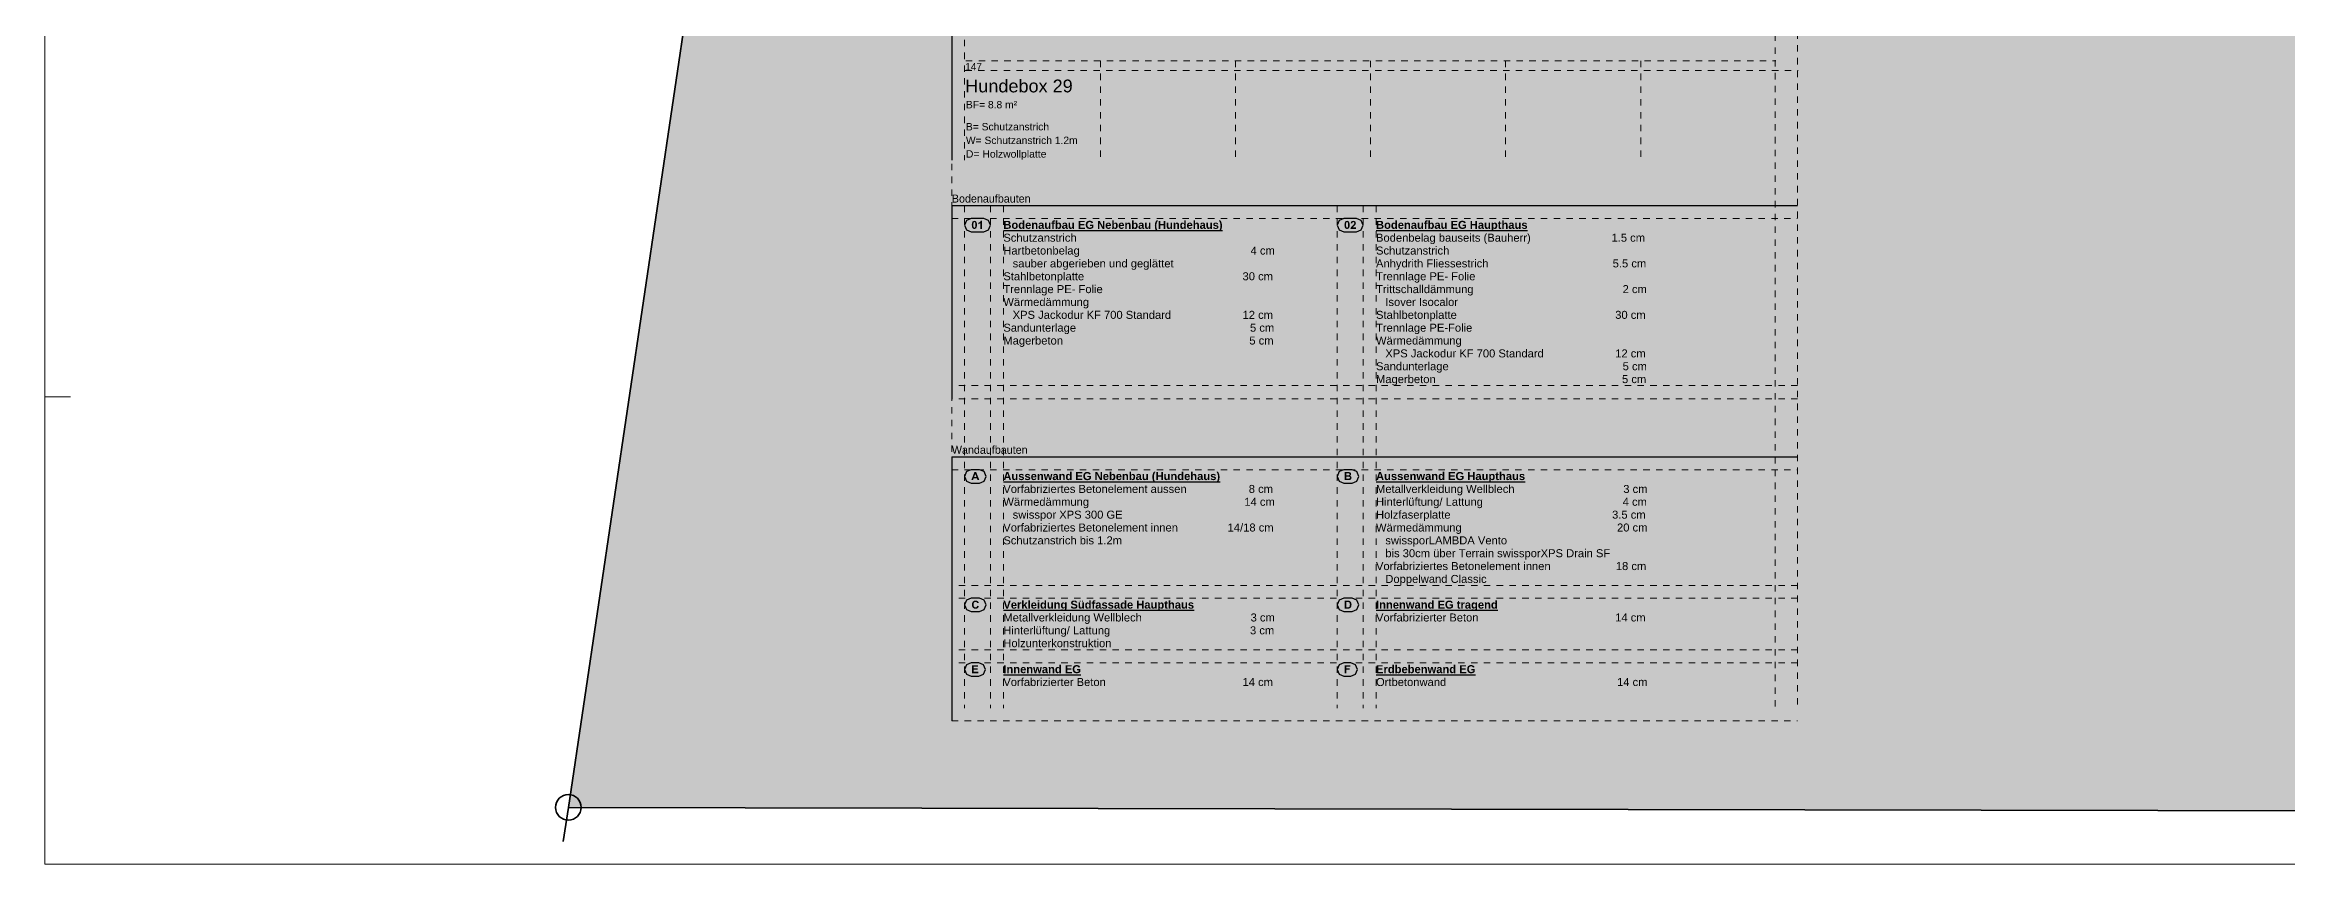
# Model space of a CAD drawing. Header units: metres. Extents: x -117 to -12, y 122 to 163.
# Drawn here: x -117.04 to -82.04, y 122.11 to 134.91 of the extents above; entities that cross this region are included whole.
import ezdxf

# ---------------------------------------------------------------- set-up
doc = ezdxf.new("R2010")
doc.units = ezdxf.units.M
for name, pattern in [('AUSGEZOGEN', [0]), ('STRICHLINIE_S4', [0.165, 0.125, -0.04]), ('VERDECKT2_S2', [0.09, 0.05, -0.04])]:
    doc.linetypes.add(name, pattern=pattern)
for name, color, linetype, lineweight in [('XR$1$Detailierung_Allgemein', 7, 'AUSGEZOGEN', 13), ('XR$1$Gartenanlagen', 117, 'STRICHLINIE_S4', 13), ('XR$1$Hilfskonstruktion', 5, 'VERDECKT2_S2', 13), ('XR$1$Parzelle', 117, 'AUSGEZOGEN', 35), ('XR$1$Plankopf', 7, 'AUSGEZOGEN', 13), ('XR$1$Raumbezeichnung', 7, 'AUSGEZOGEN', 18), ('XR$1$Text_Werkplan_Ausfuehrung', 7, 'AUSGEZOGEN', 25)]:
    doc.layers.add(name, color=color, linetype=linetype, lineweight=lineweight)
doc.styles.add('ARIAL', font='ARIAL.TTF')

# ---------------------------------------------------------------- blocks, each defined once
blk = doc.blocks.new('COMPLEXOBJECT_19')
at = {"layer": 'XR$1$Parzelle', "color": 7}
for p, q in [((-104.676, 151.253), (-108.866, 123)), ((-108.949, 122.466), (-108.866, 123)), ((-108.866, 123), (-13.987, 122.808))]:
    blk.add_line(p, q, dxfattribs=at)
blk.add_circle((-108.866, 123), 0.2, dxfattribs=at)
blk = doc.blocks.new('COMPLEXOBJECT_21')
at = {"layer": 'XR$1$Detailierung_Allgemein', "lineweight": 25}
for p, q in [((-87.842, 144.748), (-87.842, 155.348)), ((-87.842, 155.348), (-82.621, 155.348)), ((-82.621, 155.348), (-82.621, 144.748)), ((-87.842, 154.848), (-82.621, 154.848)), ((-76.911, 144.748), (-87.842, 144.748)), ((-82.621, 144.748), (-87.842, 144.748))]:
    blk.add_line(p, q, dxfattribs=at)
blk.add_ellipse((-76.911, 139.588), major_axis=(0, 5.16), ratio=0.244186, dxfattribs=at)

msp = doc.modelspace()

# ---------------------------------------------------------------- hatches: boundary and pattern name
at = {"layer": 'XR$1$Gartenanlagen', "linetype": 'AUSGEZOGEN', "lineweight": -3}
h = msp.add_hatch(color=254, dxfattribs=at)
h.paths.add_polyline_path([(-28.4581, 146.738), (-28.4581, 149.458), (-28.4581, 149.758), (-30.393, 151.7134), (-32.1607, 149.9457), (-33.9285, 151.7134), (-35.6963, 149.9457), (-37.464, 151.7134), (-39.2318, 149.9457), (-45.449, 156.158), (-71.7431, 156.158), (-71.7431, 146.738)])
h.paths.add_polyline_path([(-80.8054, 151.7796), (-80.8054, 156.158), (-98.7957, 156.158), (-99.026, 156.1587), (-99.026, 156.158), (-99.1625, 156.0402), (-104.6764, 151.253), (-108.8664, 122.9999), (-31.5181, 122.8431), (-31.5181, 132.438), (-71.6081, 132.438), (-71.6081, 135.438), (-72.4331, 135.438), (-72.4331, 135.378), (-73.4331, 135.378), (-73.4331, 135.438), (-80.1306, 135.438), (-80.1306, 143.738), (-75.4451, 143.738), (-75.4451, 151.7796)])
h.paths.add_polyline_path([(-83.0212, 153.948), (-83.0212, 154.448), (-86.9116, 154.448), (-86.9116, 153.948)])
h.paths.add_polyline_path([(-86.9116, 145.648), (-86.9116, 145.148), (-83.0212, 145.148), (-83.0212, 145.648)])
h.paths.add_polyline_path([(-87.8415, 144.748), (-87.8415, 155.348), (-82.6212, 155.348), (-82.6212, 144.748)], flags=16)
at = {"layer": 'XR$1$Text_Werkplan_Ausfuehrung'}
h = msp.add_hatch(color=55, dxfattribs=at)
h.paths.add_polyline_path([(-102.5243, 132.1633), (-102.5404, 132.1601), (-102.5526, 132.1505), (-102.5618, 132.1301), (-102.5649, 132.0997), (-102.5621, 132.0692), (-102.5537, 132.0497), (-102.5407, 132.0392), (-102.5243, 132.0357), (-102.5081, 132.0389), (-102.496, 132.0485), (-102.4868, 132.069), (-102.4837, 132.0995), (-102.4867, 132.13), (-102.4959, 132.1503), (-102.5081, 132.1601)])
h.paths.add_polyline_path([(-102.5284, 132.1427), (-102.5243, 132.1434), (-102.5202, 132.1427), (-102.5165, 132.1406), (-102.5135, 132.1365), (-102.511, 132.1296), (-102.5093, 132.118), (-102.5087, 132.0995), (-102.5094, 132.0807), (-102.5112, 132.0683), (-102.5135, 132.0623), (-102.5165, 132.0584), (-102.5202, 132.0563), (-102.5243, 132.0556), (-102.5284, 132.0563), (-102.532, 132.0584), (-102.5351, 132.0625), (-102.5376, 132.0693), (-102.5392, 132.0809), (-102.5398, 132.0995), (-102.5392, 132.1183), (-102.5373, 132.1307), (-102.5351, 132.1368), (-102.532, 132.1406)], flags=16)
for points in [[(-102.4063, 132.0378), (-102.4063, 132.1633), (-102.4258, 132.1633), (-102.4316, 132.1526), (-102.4409, 132.1433), (-102.4515, 132.1361), (-102.4613, 132.1317), (-102.4613, 132.1099), (-102.4446, 132.1174), (-102.4303, 132.1281), (-102.4303, 132.0378)], [(-96.566, 132.0601), (-96.6135, 132.0601), (-96.6114, 132.0634), (-96.6086, 132.0668), (-96.6035, 132.0719), (-96.5943, 132.0806), (-96.5847, 132.0897), (-96.5786, 132.0965), (-96.5729, 132.1047), (-96.569, 132.1125), (-96.5667, 132.1203), (-96.566, 132.1285), (-96.5686, 132.1421), (-96.5765, 132.1533), (-96.5891, 132.1608), (-96.6056, 132.1633), (-96.621, 132.1611), (-96.6337, 132.1547), (-96.6426, 132.1432), (-96.647, 132.1262), (-96.6231, 132.1239), (-96.6215, 132.1328), (-96.618, 132.1389), (-96.6128, 132.1423), (-96.6061, 132.1434), (-96.5994, 132.1423), (-96.5943, 132.1391), (-96.591, 132.1338), (-96.59, 132.1268), (-96.5912, 132.1195), (-96.5949, 132.1121), (-96.6017, 132.1043), (-96.6148, 132.0917), (-96.6316, 132.0748), (-96.6417, 132.0617), (-96.6472, 132.0501), (-96.6499, 132.0378), (-96.566, 132.0378)], [(-102.4795, 126.1505), (-102.4837, 126.1386), (-102.4899, 126.1303), (-102.4978, 126.1255), (-102.5072, 126.1239), (-102.5196, 126.1264), (-102.5294, 126.134), (-102.5358, 126.1475), (-102.5379, 126.1678), (-102.5357, 126.187), (-102.5292, 126.2001), (-102.5193, 126.2076), (-102.5067, 126.21), (-102.4974, 126.2086), (-102.4896, 126.2044), (-102.4838, 126.1978), (-102.4803, 126.1891), (-102.4554, 126.1951), (-102.4607, 126.2083), (-102.4682, 126.2181), (-102.4846, 126.2282), (-102.5054, 126.2316), (-102.5291, 126.2273), (-102.5478, 126.2143), (-102.5599, 126.1936), (-102.5639, 126.1659), (-102.5599, 126.1395), (-102.5479, 126.1194), (-102.5296, 126.1066), (-102.5069, 126.1024), (-102.4886, 126.1049), (-102.4737, 126.1123), (-102.4625, 126.1249), (-102.455, 126.1428)], [(-102.5594, 125.0962), (-102.4643, 125.0962), (-102.4643, 125.1173), (-102.5342, 125.1173), (-102.5342, 125.1511), (-102.4714, 125.1511), (-102.4714, 125.1723), (-102.5342, 125.1723), (-102.5342, 125.2), (-102.4667, 125.2), (-102.4667, 125.2212), (-102.5594, 125.2212)], [(-96.7386, 125.0962), (-96.7133, 125.0962), (-96.7133, 125.1493), (-96.661, 125.1493), (-96.661, 125.1705), (-96.7133, 125.1705), (-96.7133, 125.2), (-96.6528, 125.2), (-96.6528, 125.2212), (-96.7386, 125.2212)]]:
    msp.add_hatch(color=55, dxfattribs=at).paths.add_polyline_path(points)
h = msp.add_hatch(color=55, dxfattribs=at)
h.paths.add_polyline_path([(-96.7034, 132.1633), (-96.7196, 132.1601), (-96.7317, 132.1505), (-96.741, 132.1301), (-96.744, 132.0997), (-96.7412, 132.0692), (-96.7329, 132.0497), (-96.7199, 132.0392), (-96.7034, 132.0357), (-96.6873, 132.0389), (-96.6751, 132.0485), (-96.6659, 132.069), (-96.6628, 132.0995), (-96.6659, 132.13), (-96.675, 132.1503), (-96.6873, 132.1601)])
h.paths.add_polyline_path([(-96.7076, 132.1427), (-96.7034, 132.1434), (-96.6993, 132.1427), (-96.6957, 132.1406), (-96.6926, 132.1365), (-96.6901, 132.1296), (-96.6885, 132.118), (-96.6879, 132.0995), (-96.6885, 132.0807), (-96.6904, 132.0683), (-96.6926, 132.0623), (-96.6957, 132.0584), (-96.6993, 132.0563), (-96.7034, 132.0556), (-96.7075, 132.0563), (-96.7112, 132.0584), (-96.7142, 132.0625), (-96.7167, 132.0693), (-96.7184, 132.0809), (-96.719, 132.0995), (-96.7183, 132.1183), (-96.7165, 132.1307), (-96.7142, 132.1368), (-96.7112, 132.1406)], flags=16)
h = msp.add_hatch(color=55, dxfattribs=at)
h.paths.add_polyline_path([(-102.4468, 128.1128), (-102.4967, 128.2378), (-102.5236, 128.2378), (-102.5722, 128.1128), (-102.5454, 128.1128), (-102.5351, 128.1412), (-102.4851, 128.1412), (-102.4743, 128.1128)])
h.paths.add_polyline_path([(-102.5105, 128.2087), (-102.4932, 128.1624), (-102.5274, 128.1624)], flags=16)
h = msp.add_hatch(color=55, dxfattribs=at)
h.paths.add_polyline_path([(-96.7386, 128.2378), (-96.7386, 128.1128), (-96.696, 128.1128), (-96.6763, 128.1131), (-96.6655, 128.1137), (-96.6563, 128.1157), (-96.6486, 128.1196), (-96.6425, 128.1252), (-96.6378, 128.1325), (-96.6348, 128.1407), (-96.6338, 128.1491), (-96.6353, 128.1592), (-96.6399, 128.168), (-96.6473, 128.1748), (-96.6574, 128.1793), (-96.6502, 128.1839), (-96.6446, 128.1903), (-96.6411, 128.198), (-96.6399, 128.2064), (-96.6408, 128.2141), (-96.6437, 128.221), (-96.6481, 128.2269), (-96.6533, 128.2314), (-96.6595, 128.2347), (-96.6664, 128.2366), (-96.6756, 128.2375), (-96.6886, 128.2378)])
h.paths.add_polyline_path([(-96.7133, 128.1882), (-96.7133, 128.217), (-96.6988, 128.217), (-96.6845, 128.2169), (-96.6772, 128.2166), (-96.6717, 128.2151), (-96.6677, 128.2122), (-96.6653, 128.2081), (-96.6645, 128.2028), (-96.6654, 128.1974), (-96.6682, 128.1931), (-96.6726, 128.1901), (-96.6784, 128.1886), (-96.6848, 128.1883), (-96.6968, 128.1882)], flags=16)
h.paths.add_polyline_path([(-96.7133, 128.134), (-96.7133, 128.1674), (-96.6929, 128.1674), (-96.6787, 128.167), (-96.6704, 128.1656), (-96.6659, 128.1633), (-96.6625, 128.1599), (-96.6605, 128.1556), (-96.6598, 128.1503), (-96.6607, 128.1444), (-96.6634, 128.1397), (-96.6674, 128.1365), (-96.6725, 128.1347), (-96.6787, 128.1342), (-96.6899, 128.134)], flags=16)
h = msp.add_hatch(color=55, dxfattribs=at)
h.paths.add_polyline_path([(-96.7388, 126.2295), (-96.7388, 126.1045), (-96.6912, 126.1045), (-96.6787, 126.1051), (-96.6689, 126.1071), (-96.6589, 126.1114), (-96.6511, 126.1171), (-96.6434, 126.1268), (-96.6377, 126.1392), (-96.6348, 126.1514), (-96.6339, 126.1658), (-96.6349, 126.182), (-96.638, 126.1953), (-96.643, 126.2064), (-96.6499, 126.2156), (-96.6586, 126.2226), (-96.6688, 126.2271), (-96.6788, 126.2289), (-96.6926, 126.2295)])
h.paths.add_polyline_path([(-96.7135, 126.1256), (-96.7135, 126.2083), (-96.7022, 126.2083), (-96.6892, 126.208), (-96.6814, 126.2071), (-96.6749, 126.2049), (-96.6696, 126.2013), (-96.6655, 126.1961), (-96.6625, 126.1892), (-96.6605, 126.1797), (-96.6599, 126.1669), (-96.6605, 126.154), (-96.6625, 126.1441), (-96.6654, 126.1369), (-96.6691, 126.132), (-96.6737, 126.1289), (-96.6793, 126.1268), (-96.6855, 126.1259), (-96.6946, 126.1256)], flags=16)

# ---------------------------------------------------------------- linework, layer by layer
at = {"layer": 'XR$1$Hilfskonstruktion'}
for p, q in [((-89.6669, 152.1074), (-89.6669, 124.5503)), ((-102.8764, 151.253), (-102.8764, 124.5503)), ((-102.6764, 146.9904), (-102.6764, 133.1082)), ((-90.0164, 142.873), (-90.0164, 124.5503)), ((-102.6665, 134.5133), (-89.6571, 134.5133)), ((-102.6567, 134.6628), (-90.0065, 134.6628)), ((-100.5565, 134.6623), (-100.5565, 133.1082)), ((-98.4465, 134.6623), (-98.4465, 133.1082)), ((-96.3365, 134.6623), (-96.3365, 133.1082)), ((-94.2265, 134.6623), (-94.2265, 133.1082)), ((-92.1165, 134.6623), (-92.1165, 133.1082)), ((-102.6764, 132.4003), (-102.6764, 124.5503)), ((-102.2722, 132.4003), (-102.2722, 124.5503)), ((-102.0722, 132.4003), (-102.0722, 124.5503)), ((-96.8555, 132.4003), (-96.8555, 124.5503)), ((-96.4514, 132.4003), (-96.4514, 124.5503)), ((-96.2514, 132.4003), (-96.2514, 124.5503)), ((-102.8764, 132.2003), (-89.6669, 132.2003)), ((-89.6669, 129.592), (-102.8764, 129.592)), ((-89.6669, 129.3837), (-102.8764, 129.3837)), ((-102.8764, 128.2753), (-89.6669, 128.2753)), ((-89.6669, 126.467), (-102.8764, 126.467)), ((-89.6669, 126.267), (-102.8764, 126.267)), ((-89.6669, 125.4587), (-102.8764, 125.4587)), ((-89.6669, 125.2587), (-102.8764, 125.2587)), ((-102.8764, 124.3503), (-89.6669, 124.3503))]:
    msp.add_line(p, q, dxfattribs=at)
at = {"layer": 'XR$1$Plankopf'}
for p, q in [((-117.0433, 122.1121), (-117.0433, 159.1121)), ((-117.0433, 129.4121), (-116.6433, 129.4121)), ((-117.0433, 122.1121), (-12.0433, 122.1121))]:
    msp.add_line(p, q, dxfattribs=at)
at = {"layer": 'XR$1$Text_Werkplan_Ausfuehrung', "color": 250, "linetype": 'AUSGEZOGEN', "lineweight": 25}
for p, q in [((-102.8764, 147.1904), (-102.8764, 133.1082)), ((-102.8764, 132.4003), (-89.6669, 132.4003)), ((-102.8764, 132.4003), (-102.8764, 129.3837)), ((-102.8764, 128.4753), (-102.8764, 124.3503)), ((-102.8764, 128.4753), (-89.6669, 128.4753))]:
    msp.add_line(p, q, dxfattribs=at)
at = {"layer": 'XR$1$Text_Werkplan_Ausfuehrung', "color": 54}
for p, q in [((-102.6458, 132.1698), (-102.6764, 132.0962)), ((-102.6764, 132.0962), (-102.6458, 132.0225)), ((-102.5722, 132.2003), (-102.6458, 132.1698)), ((-102.6458, 132.0225), (-102.5722, 131.992)), ((-102.378, 132.2003), (-102.5722, 132.2003)), ((-102.5722, 131.992), (-102.378, 131.992)), ((-102.3043, 132.1698), (-102.378, 132.2003)), ((-102.378, 131.992), (-102.3043, 132.0225)), ((-102.2738, 132.0962), (-102.3043, 132.1698)), ((-102.3043, 132.0225), (-102.2738, 132.0962)), ((-96.825, 132.1698), (-96.8555, 132.0962)), ((-96.8555, 132.0962), (-96.825, 132.0225)), ((-96.7514, 132.2003), (-96.825, 132.1698)), ((-96.825, 132.0225), (-96.7514, 131.992)), ((-96.5571, 132.2003), (-96.7514, 132.2003)), ((-96.7514, 131.992), (-96.5571, 131.992)), ((-96.4835, 132.1698), (-96.5571, 132.2003)), ((-96.5571, 131.992), (-96.4835, 132.0225)), ((-96.453, 132.0962), (-96.4835, 132.1698)), ((-96.4835, 132.0225), (-96.453, 132.0962))]:
    msp.add_line(p, q, dxfattribs=at)
at = {"layer": 'XR$1$Text_Werkplan_Ausfuehrung', "color": 124}
for p, q in [((-102.6458, 128.2448), (-102.6764, 128.1712)), ((-102.6764, 128.1712), (-102.6458, 128.0975)), ((-102.5722, 128.2753), (-102.6458, 128.2448)), ((-102.4461, 128.2753), (-102.5722, 128.2753)), ((-102.3724, 128.2448), (-102.4461, 128.2753)), ((-102.3419, 128.1712), (-102.3724, 128.2448)), ((-102.3724, 128.0975), (-102.3419, 128.1712)), ((-96.825, 128.2448), (-96.8555, 128.1712)), ((-96.8555, 128.1712), (-96.825, 128.0975)), ((-96.7514, 128.2753), (-96.825, 128.2448)), ((-96.6253, 128.2753), (-96.7514, 128.2753)), ((-96.5516, 128.2448), (-96.6253, 128.2753)), ((-96.5211, 128.1712), (-96.5516, 128.2448)), ((-96.5516, 128.0975), (-96.5211, 128.1712)), ((-102.6458, 128.0975), (-102.5722, 128.067)), ((-102.5722, 128.067), (-102.4461, 128.067)), ((-102.4461, 128.067), (-102.3724, 128.0975)), ((-96.825, 128.0975), (-96.7514, 128.067)), ((-96.7514, 128.067), (-96.6253, 128.067)), ((-96.6253, 128.067), (-96.5516, 128.0975)), ((-102.6458, 126.2365), (-102.6764, 126.1628)), ((-102.6764, 126.1628), (-102.6458, 126.0892)), ((-102.5722, 126.267), (-102.6458, 126.2365)), ((-102.6458, 126.0892), (-102.5722, 126.0587)), ((-102.4461, 126.267), (-102.5722, 126.267)), ((-102.5722, 126.0587), (-102.4461, 126.0587)), ((-102.3724, 126.2365), (-102.4461, 126.267)), ((-102.4461, 126.0587), (-102.3724, 126.0892)), ((-102.3419, 126.1628), (-102.3724, 126.2365)), ((-102.3724, 126.0892), (-102.3419, 126.1628)), ((-96.825, 126.2365), (-96.8555, 126.1628)), ((-96.8555, 126.1628), (-96.825, 126.0892)), ((-96.7514, 126.267), (-96.825, 126.2365)), ((-96.825, 126.0892), (-96.7514, 126.0587)), ((-96.6253, 126.267), (-96.7514, 126.267)), ((-96.7514, 126.0587), (-96.6253, 126.0587)), ((-96.5516, 126.2365), (-96.6253, 126.267)), ((-96.6253, 126.0587), (-96.5516, 126.0892)), ((-96.5211, 126.1628), (-96.5516, 126.2365)), ((-96.5516, 126.0892), (-96.5211, 126.1628)), ((-102.6458, 125.2281), (-102.6764, 125.1545)), ((-102.6764, 125.1545), (-102.6458, 125.0808)), ((-102.5722, 125.2587), (-102.6458, 125.2281)), ((-102.6458, 125.0808), (-102.5722, 125.0503)), ((-102.4557, 125.2587), (-102.5722, 125.2587)), ((-102.5722, 125.0503), (-102.4557, 125.0503)), ((-102.3821, 125.2281), (-102.4557, 125.2587)), ((-102.4557, 125.0503), (-102.3821, 125.0808)), ((-102.3516, 125.1545), (-102.3821, 125.2281)), ((-102.3821, 125.0808), (-102.3516, 125.1545)), ((-96.825, 125.2281), (-96.8555, 125.1545)), ((-96.8555, 125.1545), (-96.825, 125.0808)), ((-96.7514, 125.2587), (-96.825, 125.2281)), ((-96.825, 125.0808), (-96.7514, 125.0503)), ((-96.6447, 125.2587), (-96.7514, 125.2587)), ((-96.7514, 125.0503), (-96.6447, 125.0503)), ((-96.571, 125.2281), (-96.6447, 125.2587)), ((-96.6447, 125.0503), (-96.571, 125.0808)), ((-96.5405, 125.1545), (-96.571, 125.2281)), ((-96.571, 125.0808), (-96.5405, 125.1545))]:
    msp.add_line(p, q, dxfattribs=at)

# ---------------------------------------------------------------- block references
at = {"layer": 'XR$1$Detailierung_Allgemein', "lineweight": 25}
msp.add_blockref('COMPLEXOBJECT_21', (0, 0), dxfattribs=at)
at = {"layer": 'XR$1$Parzelle', "color": 7}
msp.add_blockref('COMPLEXOBJECT_19', (0, 0), dxfattribs=at)

# ---------------------------------------------------------------- texts
at = {"layer": 'XR$1$Raumbezeichnung', "style": 'ARIAL'}
for s, insert, char_height, width, attachment_point in [('\\W0.97;147', (-102.6665, 134.5133), 0.115, 0.326087, 7), ('\\W1.01;Hundebox\\~29', (-102.6673, 134.1669), 0.2, 1.773931, 7), ('\\W1.00;BF=\\~8.8\\~m²', (-102.6565, 134.0353), 0.115, 0.856684, 1), ('\\W1.00;W=\\~Schutzanstrich\\~1.2m', (-102.6567, 133.4783), 0.115, 1.807261, 1), ('\\W1.00;B=\\~Schutzanstrich', (-102.6567, 133.6908), 0.115, 1.360988, 1), ('\\W1.01;D=\\~Holzwollplatte', (-102.6567, 133.2658), 0.115, 1.31134, 1)]:
    msp.add_mtext(s, dxfattribs=dict(at, insert=insert, char_height=char_height, width=width, attachment_point=attachment_point))
at = {"layer": 'XR$1$Text_Werkplan_Ausfuehrung', "color": 250, "linetype": 'AUSGEZOGEN', "lineweight": 25, "char_height": 0.125, "attachment_point": 7, "style": 'ARIAL'}
for s, insert, width in [('\\W0.96;Bodenaufbauten', (-102.8764, 132.4462), 1.288039), ('\\W0.96;Wandaufbauten', (-102.8764, 128.5212), 1.240367)]:
    msp.add_mtext(s, dxfattribs=dict(at, insert=insert, width=width))
at = {"layer": 'XR$1$Text_Werkplan_Ausfuehrung', "char_height": 0.125, "attachment_point": 1, "line_spacing_factor": 0.963855, "style": 'ARIAL'}
for s, insert, width in [('{\\L\\fArial|i0|b1;\\H0.125000;\\W1.000000;\\C7;Bodenaufbau EG Nebenbau (Hundehaus)\\l}\\P{\\fArial|i0|b0;\\H0.125000;\\W1.000000;\\C7;Schutzanstrich}\\P{\\fArial|i0|b0;\\H0.125000;\\W1.000000;\\C7;Hartbetonbelag                                                       4 cm}\\P{\\fArial|i0|b0;\\H0.125000;\\W1.000000;\\C7;   sauber abgerieben und geglättet }\\P{\\fArial|i0|b0;\\H0.125000;\\W1.000000;\\C7;Stahlbetonplatte                                                   30 cm}\\P{\\fArial|i0|b0;\\H0.125000;\\W1.000000;\\C7;Trennlage PE- Folie}\\P{\\fArial|i0|b0;\\H0.125000;\\W1.000000;\\C7;Wärmedämmung}\\P{\\fArial|i0|b0;\\H0.125000;\\W1.000000;\\C7;   XPS Jackodur KF 700 Standard                       12 cm}\\P{\\fArial|i0|b0;\\H0.125000;\\W1.000000;\\C7;Sandunterlage                                                        5 cm}\\P{\\fArial|i0|b0;\\H0.125000;\\W1.000000;\\C7;Magerbeton                                                            5 cm}\\P', (-102.0722, 132.1628), 6.453388), ('{\\L\\fArial|i0|b1;\\H0.125000;\\W1.000000;\\C7;Bodenaufbau EG Haupthaus\\l}\\P{\\fArial|i0|b0;\\H0.125000;\\W1.000000;\\C202;Bodenbelag bauseits (Bauherr)                          1.5 cm}\\P{\\fArial|i0|b0;\\H0.125000;\\W1.000000;\\C7;Schutzanstrich}\\P{\\fArial|i0|b0;\\H0.125000;\\W1.000000;\\C7;Anhydrith Fliessestrich                                        5.5 cm}\\P{\\fArial|i0|b0;\\H0.125000;\\W1.000000;\\C7;Trennlage PE- Folie}\\P{\\fArial|i0|b0;\\H0.125000;\\W1.000000;\\C7;Trittschalldämmung                                                2 cm }\\P{\\fArial|i0|b0;\\H0.125000;\\W1.000000;\\C7;   Isover Isocalor                   }\\P{\\fArial|i0|b0;\\H0.125000;\\W1.000000;\\C7;Stahlbetonplatte                                                   30 cm}\\P{\\fArial|i0|b0;\\H0.125000;\\W1.000000;\\C7;Trennlage PE-Folie}\\P{\\fArial|i0|b0;\\H0.125000;\\W1.000000;\\C7;Wärmedämmung}\\P{\\fArial|i0|b0;\\H0.125000;\\W1.000000;\\C7;   XPS Jackodur KF 700 Standard                       12 cm}\\P{\\fArial|i0|b0;\\H0.125000;\\W1.000000;\\C7;Sandunterlage                                                        5 cm}\\P{\\fArial|i0|b0;\\H0.125000;\\W1.000000;\\C7;Magerbeton                                                            5 cm}\\P', (-96.2514, 132.1628), 6.453811), ('{\\L\\fArial|i0|b1;\\H0.125000;\\W1.000000;\\C7;Aussenwand EG Nebenbau (Hundehaus)\\l}\\P{\\fArial|i0|b0;\\H0.125000;\\W1.000000;\\C7;Vorfabriziertes Betonelement aussen                    8 cm}\\P{\\fArial|i0|b0;\\H0.125000;\\W1.000000;\\C7;Wärmedämmung                                                  14 cm}\\P{\\fArial|i0|b0;\\H0.125000;\\W1.000000;\\C7;   swisspor XPS 300 GE                             }\\P{\\fArial|i0|b0;\\H0.125000;\\W1.000000;\\C7;Vorfabriziertes Betonelement innen                14/18 cm }\\P{\\fArial|i0|b0;\\H0.125000;\\W1.000000;\\C7;Schutzanstrich bis 1.2m}\\P', (-102.0722, 128.2378), 5.840958), ('{\\L\\fArial|i0|b1;\\H0.125000;\\W1.000000;\\C7;Aussenwand EG Haupthaus\\l}\\P{\\fArial|i0|b0;\\H0.125000;\\W1.000000;\\C7;Metallverkleidung Wellblech                                   3 cm}\\P{\\fArial|i0|b0;\\H0.125000;\\W1.000000;\\C7;Hinterlüftung/ Lattung                                             4 cm}\\P{\\fArial|i0|b0;\\H0.125000;\\W1.000000;\\C7;Holzfaserplatte                                                    3.5 cm }\\P{\\fArial|i0|b0;\\H0.125000;\\W1.000000;\\C7;Wärmedämmung                                                  20 cm}\\P{\\fArial|i0|b0;\\H0.125000;\\W1.000000;\\C7;   swissporLAMBDA Vento }\\P{\\fArial|i0|b0;\\H0.125000;\\W1.000000;\\C7;   bis 30cm über Terrain swissporXPS Drain SF}\\P{\\fArial|i0|b0;\\H0.125000;\\W1.000000;\\C7;Vorfabriziertes Betonelement innen                     18 cm}\\P{\\fArial|i0|b0;\\H0.125000;\\W1.000000;\\C7;   Doppelwand Classic }\\P', (-96.2514, 128.2378), 6.278921), ('{\\L\\fArial|i0|b1;\\H0.125000;\\W1.000000;\\C7;Verkleidung Südfassade Haupthaus\\l}\\P{\\fArial|i0|b0;\\H0.125000;\\W1.000000;\\C7;Metallverkleidung Wellblech                                   3 cm}\\P{\\fArial|i0|b0;\\H0.125000;\\W1.000000;\\C7;Hinterlüftung/ Lattung                                             3 cm}\\P{\\fArial|i0|b0;\\H0.125000;\\W1.000000;\\C7;Holzunterkonstruktion                                          }\\P', (-102.0722, 126.2295), 6.016945), ('{\\L\\fArial|i0|b1;\\H0.125000;\\W1.000000;\\C7;Innenwand EG tragend\\l}\\P{\\fArial|i0|b0;\\H0.125000;\\W1.000000;\\C7;Vorfabrizierter Beton                                            14 cm}\\P', (-96.2514, 126.2295), 5.928615), ('{\\L\\fArial|i0|b1;\\H0.125000;\\W1.000000;\\C7;Innenwand EG\\l}\\P{\\fArial|i0|b0;\\H0.125000;\\W1.000000;\\C7;Vorfabrizierter Beton                                            14 cm}\\P', (-102.0722, 125.2212), 5.927942), ('{\\L\\fArial|i0|b1;\\H0.125000;\\W1.000000;\\C7;Erdbebenwand EG\\l}\\P{\\fArial|i0|b0;\\H0.125000;\\W1.000000;\\C7;Ortbetonwand                                                       14 cm}\\P', (-96.2514, 125.2212), 6.190722)]:
    msp.add_mtext(s, dxfattribs=dict(at, insert=insert, width=width))

doc.saveas('drawing.dxf')
